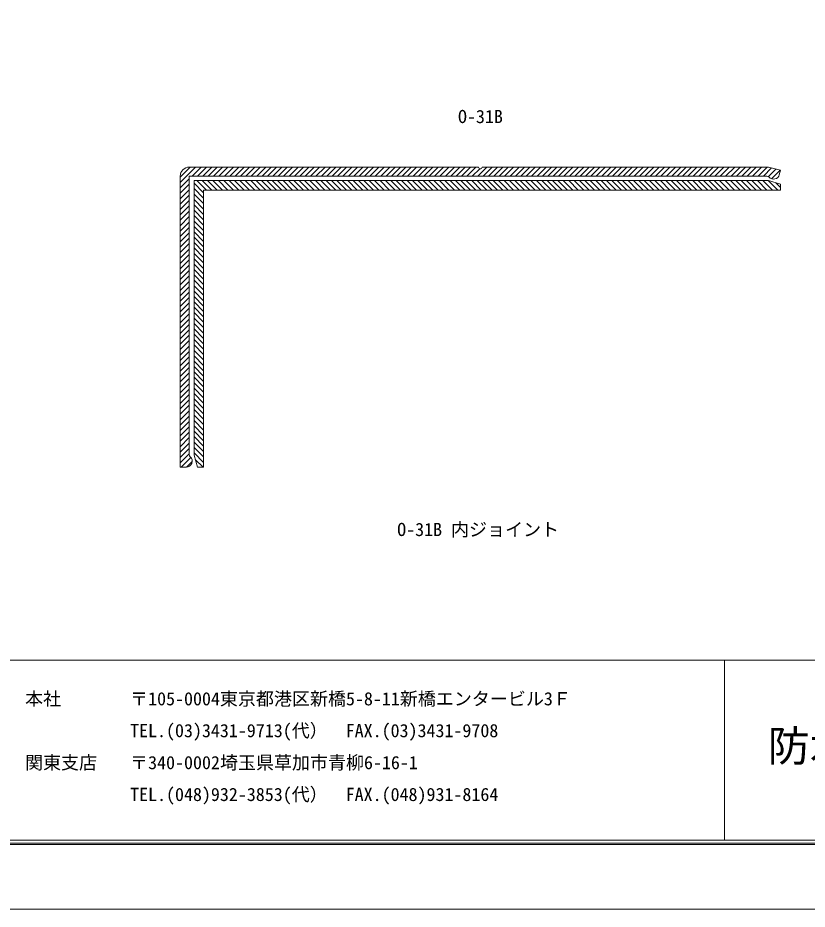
# Model space of a CAD drawing. Units: millimetres on the paper. Extents: x -210 to 210, y -148 to 149.
# Drawn here: x -78.2 to 53.3, y -148.5 to 0 of the extents above; entities that cross this region are included whole.
import ezdxf
from ezdxf.enums import TextEntityAlignment as Align

# ---------------------------------------------------------------- set-up
doc = ezdxf.new("R2010")
doc.units = ezdxf.units.MM
for name, color, linetype, lineweight in [('0-1_1-1図枠', 3, 'Continuous', 18), ('0-3_2-1寸法', 7, 'Continuous', 9), ('0-4_Defpoints', 7, 'Continuous', 9), ('0-6_5-1実寸型', 1, 'Continuous', 18), ('0-7_6-1ハッチング', 6, 'Continuous', 18)]:
    doc.layers.add(name, color=color, linetype=linetype, lineweight=lineweight)
doc.layers.add('0-2_1-2図名', color=7, linetype='Continuous')
doc.styles.add('ＭＳ ゴシック', font='')
doc.styles.get('ＭＳ ゴシック').set_extended_font_data('MS Gothic')

msp = doc.modelspace()

# ---------------------------------------------------------------- linework, layer by layer
at = {"layer": '0-1_1-1図枠'}
for p, q in [((-199.491, -106.998), (199.509, -106.998)), ((39.509, -106.998), (39.509, -136.998)), ((-199.991, -137.498), (200.009, -137.498)), ((-199.491, -136.998), (199.509, -136.998))]:
    msp.add_line(p, q, dxfattribs=at)
at = {"layer": '0-4_Defpoints'}
msp.add_line((-200.191, -137.698), (200.209, -137.698), dxfattribs=at)
msp.add_line((-200.191, -137.698), (200.209, -137.698), dxfattribs=at)
msp.add_lwpolyline([(-209.991, -148.498), (-209.991, 148.502), (210.009, 148.502), (210.009, -148.498)], close=True, dxfattribs=at)
at = {"layer": '0-6_5-1実寸型'}
for p, q in [((-1.441, -24.873), (-49.641, -24.873)), ((-1.309, -25.08), (-1.441, -24.873)), ((-0.972, -25.08), (-0.841, -24.873)), ((46.859, -24.873), (-0.841, -24.873)), ((-51.141, -74.873), (-51.141, -26.373)), ((-49.641, -72.755), (-49.641, -26.373)), ((46.587, -26.373), (-49.641, -26.373)), ((-48.841, -27.123), (46.859, -27.123)), ((-48.841, -27.123), (-48.841, -72.873)), ((46.859, -27.123), (48.859, -27.723)), ((48.859, -27.723), (48.859, -28.723)), ((-47.241, -28.723), (48.859, -28.723)), ((-47.241, -28.723), (-47.241, -74.873)), ((-48.841, -72.873), (-48.241, -74.873)), ((-51.141, -74.873), (-50.141, -74.873)), ((-48.241, -74.873), (-47.241, -74.873))]:
    msp.add_line(p, q, dxfattribs=at)
msp.add_lwpolyline([(46.859, -24.873), (48.859, -25.373), (48.671, -26.128)], dxfattribs=at)
for centre, radius, start, end in [((-49.641, -26.373), 1.5, 90, 180), ((-1.141, -24.973), 0.2, 212.33353, 327.66647), ((46.587, -26.873), 0.5, 41.85953, 90), ((47.704, -25.872), 1, 221.85953, 345.14023), ((-49.141, -72.755), 0.5, 180, 228.18969), ((-50.141, -73.873), 1, 270, 48.18969)]:
    msp.add_arc(centre, radius, start, end, dxfattribs=at)
at = {"layer": '0-7_6-1ハッチング'}
for p, q in [((-51.141, -26.543), (-49.471, -24.873)), ((-51.141, -27.441), (-48.573, -24.873)), ((-49.175, -26.373), (-47.675, -24.873)), ((-48.277, -26.373), (-46.777, -24.873)), ((-47.379, -26.373), (-45.879, -24.873)), ((-46.481, -26.373), (-44.981, -24.873)), ((-45.583, -26.373), (-44.083, -24.873)), ((-44.685, -26.373), (-43.185, -24.873)), ((-43.787, -26.373), (-42.287, -24.873)), ((-42.889, -26.373), (-41.389, -24.873)), ((-41.991, -26.373), (-40.491, -24.873)), ((-41.093, -26.373), (-39.593, -24.873)), ((-40.195, -26.373), (-38.695, -24.873)), ((-39.297, -26.373), (-37.797, -24.873)), ((-38.399, -26.373), (-36.899, -24.873)), ((-37.501, -26.373), (-36.001, -24.873)), ((-36.603, -26.373), (-35.103, -24.873)), ((-35.705, -26.373), (-34.205, -24.873)), ((-34.807, -26.373), (-33.307, -24.873)), ((-33.909, -26.373), (-32.409, -24.873)), ((-33.01, -26.373), (-31.51, -24.873)), ((-32.112, -26.373), (-30.612, -24.873)), ((-31.214, -26.373), (-29.714, -24.873)), ((-30.316, -26.373), (-28.816, -24.873)), ((-29.418, -26.373), (-27.918, -24.873)), ((-28.52, -26.373), (-27.02, -24.873)), ((-27.622, -26.373), (-26.122, -24.873)), ((-26.724, -26.373), (-25.224, -24.873)), ((-25.826, -26.373), (-24.326, -24.873)), ((-24.928, -26.373), (-23.428, -24.873)), ((-24.03, -26.373), (-22.53, -24.873)), ((-23.132, -26.373), (-21.632, -24.873)), ((-22.234, -26.373), (-20.734, -24.873)), ((-21.336, -26.373), (-19.836, -24.873)), ((-20.438, -26.373), (-18.938, -24.873)), ((-19.54, -26.373), (-18.04, -24.873)), ((-18.642, -26.373), (-17.142, -24.873)), ((-17.744, -26.373), (-16.244, -24.873)), ((-16.846, -26.373), (-15.346, -24.873)), ((-15.948, -26.373), (-14.448, -24.873)), ((-15.05, -26.373), (-13.55, -24.873)), ((-14.152, -26.373), (-12.652, -24.873)), ((-13.254, -26.373), (-11.754, -24.873)), ((-12.356, -26.373), (-10.856, -24.873)), ((-11.458, -26.373), (-9.958, -24.873)), ((-10.56, -26.373), (-9.06, -24.873)), ((-9.662, -26.373), (-8.162, -24.873)), ((-8.764, -26.373), (-7.264, -24.873)), ((-7.866, -26.373), (-6.366, -24.873)), ((-6.968, -26.373), (-5.468, -24.873)), ((-6.07, -26.373), (-4.57, -24.873)), ((-5.172, -26.373), (-3.672, -24.873)), ((-4.274, -26.373), (-2.774, -24.873)), ((-3.376, -26.373), (-1.876, -24.873)), ((-2.478, -26.373), (-1.247, -25.142)), ((-1.58, -26.373), (-0.08, -24.873)), ((-0.682, -26.373), (0.818, -24.873)), ((0.216, -26.373), (1.716, -24.873)), ((1.114, -26.373), (2.614, -24.873)), ((2.013, -26.373), (3.513, -24.873)), ((2.911, -26.373), (4.411, -24.873)), ((3.809, -26.373), (5.309, -24.873)), ((4.707, -26.373), (6.207, -24.873)), ((5.605, -26.373), (7.105, -24.873)), ((6.503, -26.373), (8.003, -24.873)), ((7.401, -26.373), (8.901, -24.873)), ((8.299, -26.373), (9.799, -24.873)), ((9.197, -26.373), (10.697, -24.873)), ((10.095, -26.373), (11.595, -24.873)), ((10.993, -26.373), (12.493, -24.873)), ((11.891, -26.373), (13.391, -24.873)), ((12.789, -26.373), (14.289, -24.873)), ((13.687, -26.373), (15.187, -24.873)), ((14.585, -26.373), (16.085, -24.873)), ((15.483, -26.373), (16.983, -24.873)), ((16.381, -26.373), (17.881, -24.873)), ((17.279, -26.373), (18.779, -24.873)), ((18.177, -26.373), (19.677, -24.873)), ((19.075, -26.373), (20.575, -24.873)), ((19.973, -26.373), (21.473, -24.873)), ((20.871, -26.373), (22.371, -24.873)), ((21.769, -26.373), (23.269, -24.873)), ((22.667, -26.373), (24.167, -24.873)), ((23.565, -26.373), (25.065, -24.873)), ((24.463, -26.373), (25.963, -24.873)), ((25.361, -26.373), (26.861, -24.873)), ((26.259, -26.373), (27.759, -24.873)), ((27.157, -26.373), (28.657, -24.873)), ((28.055, -26.373), (29.555, -24.873)), ((28.953, -26.373), (30.453, -24.873)), ((29.851, -26.373), (31.351, -24.873)), ((30.749, -26.373), (32.249, -24.873)), ((31.647, -26.373), (33.147, -24.873)), ((32.545, -26.373), (34.045, -24.873)), ((33.443, -26.373), (34.943, -24.873)), ((34.341, -26.373), (35.841, -24.873)), ((35.239, -26.373), (36.739, -24.873)), ((36.137, -26.373), (37.637, -24.873)), ((37.036, -26.373), (38.536, -24.873)), ((37.934, -26.373), (39.434, -24.873)), ((38.832, -26.373), (40.332, -24.873)), ((39.73, -26.373), (41.23, -24.873)), ((40.628, -26.373), (42.128, -24.873)), ((41.526, -26.373), (43.026, -24.873)), ((42.424, -26.373), (43.924, -24.873)), ((43.322, -26.373), (44.822, -24.873)), ((44.22, -26.373), (45.72, -24.873)), ((45.118, -26.373), (46.618, -24.873)), ((46.016, -26.373), (47.385, -25.004)), ((46.843, -26.444), (48.103, -25.184)), ((47.37, -26.815), (48.821, -25.363)), ((-51.141, -28.339), (-49.641, -26.839)), ((-51.141, -29.237), (-49.641, -27.737)), ((-47.241, -29.162), (-48.841, -27.562)), ((-46.781, -28.723), (-48.381, -27.123)), ((-45.883, -28.723), (-47.483, -27.123)), ((-44.985, -28.723), (-46.585, -27.123)), ((-44.087, -28.723), (-45.687, -27.123)), ((-43.189, -28.723), (-44.789, -27.123)), ((-42.291, -28.723), (-43.891, -27.123)), ((-41.393, -28.723), (-42.993, -27.123)), ((-40.495, -28.723), (-42.095, -27.123)), ((-39.597, -28.723), (-41.197, -27.123)), ((-38.699, -28.723), (-40.299, -27.123)), ((-37.801, -28.723), (-39.401, -27.123)), ((-36.903, -28.723), (-38.503, -27.123)), ((-36.005, -28.723), (-37.605, -27.123)), ((-35.107, -28.723), (-36.707, -27.123)), ((-34.209, -28.723), (-35.809, -27.123)), ((-33.311, -28.723), (-34.911, -27.123)), ((-32.413, -28.723), (-34.013, -27.123)), ((-31.515, -28.723), (-33.115, -27.123)), ((-30.617, -28.723), (-32.217, -27.123)), ((-29.719, -28.723), (-31.319, -27.123)), ((-28.821, -28.723), (-30.421, -27.123)), ((-27.923, -28.723), (-29.523, -27.123)), ((-27.025, -28.723), (-28.625, -27.123)), ((-26.127, -28.723), (-27.727, -27.123)), ((-25.229, -28.723), (-26.829, -27.123)), ((-24.331, -28.723), (-25.931, -27.123)), ((-23.433, -28.723), (-25.033, -27.123)), ((-22.535, -28.723), (-24.135, -27.123)), ((-21.637, -28.723), (-23.237, -27.123)), ((-20.739, -28.723), (-22.339, -27.123)), ((-19.841, -28.723), (-21.441, -27.123)), ((-18.943, -28.723), (-20.543, -27.123)), ((-18.045, -28.723), (-19.645, -27.123)), ((-17.147, -28.723), (-18.747, -27.123)), ((-16.249, -28.723), (-17.849, -27.123)), ((-15.35, -28.723), (-16.95, -27.123)), ((-14.452, -28.723), (-16.052, -27.123)), ((-13.554, -28.723), (-15.154, -27.123)), ((-12.656, -28.723), (-14.256, -27.123)), ((-11.758, -28.723), (-13.358, -27.123)), ((-10.86, -28.723), (-12.46, -27.123)), ((-9.962, -28.723), (-11.562, -27.123)), ((-9.064, -28.723), (-10.664, -27.123)), ((-8.166, -28.723), (-9.766, -27.123)), ((-7.268, -28.723), (-8.868, -27.123)), ((-6.37, -28.723), (-7.97, -27.123)), ((-5.472, -28.723), (-7.072, -27.123)), ((-4.574, -28.723), (-6.174, -27.123)), ((-3.676, -28.723), (-5.276, -27.123)), ((-2.778, -28.723), (-4.378, -27.123)), ((-1.88, -28.723), (-3.48, -27.123)), ((-0.982, -28.723), (-2.582, -27.123)), ((-0.084, -28.723), (-1.684, -27.123)), ((0.814, -28.723), (-0.786, -27.123)), ((1.712, -28.723), (0.112, -27.123)), ((2.61, -28.723), (1.01, -27.123)), ((3.508, -28.723), (1.908, -27.123)), ((4.406, -28.723), (2.806, -27.123)), ((5.304, -28.723), (3.704, -27.123)), ((6.202, -28.723), (4.602, -27.123)), ((7.1, -28.723), (5.5, -27.123)), ((7.998, -28.723), (6.398, -27.123)), ((8.896, -28.723), (7.296, -27.123)), ((9.794, -28.723), (8.194, -27.123)), ((10.692, -28.723), (9.092, -27.123)), ((11.59, -28.723), (9.99, -27.123)), ((12.488, -28.723), (10.888, -27.123)), ((13.386, -28.723), (11.786, -27.123)), ((14.284, -28.723), (12.684, -27.123)), ((15.182, -28.723), (13.582, -27.123)), ((16.08, -28.723), (14.48, -27.123)), ((16.978, -28.723), (15.378, -27.123)), ((17.876, -28.723), (16.276, -27.123)), ((18.774, -28.723), (17.174, -27.123)), ((19.673, -28.723), (18.073, -27.123)), ((20.571, -28.723), (18.971, -27.123)), ((21.469, -28.723), (19.869, -27.123)), ((22.367, -28.723), (20.767, -27.123)), ((23.265, -28.723), (21.665, -27.123)), ((24.163, -28.723), (22.563, -27.123)), ((25.061, -28.723), (23.461, -27.123)), ((25.959, -28.723), (24.359, -27.123)), ((26.857, -28.723), (25.257, -27.123)), ((27.755, -28.723), (26.155, -27.123)), ((28.653, -28.723), (27.053, -27.123)), ((29.551, -28.723), (27.951, -27.123)), ((30.449, -28.723), (28.849, -27.123)), ((31.347, -28.723), (29.747, -27.123)), ((32.245, -28.723), (30.645, -27.123)), ((33.143, -28.723), (31.543, -27.123)), ((34.041, -28.723), (32.441, -27.123)), ((34.939, -28.723), (33.339, -27.123)), ((35.837, -28.723), (34.237, -27.123)), ((36.735, -28.723), (35.135, -27.123)), ((37.633, -28.723), (36.033, -27.123)), ((38.531, -28.723), (36.931, -27.123)), ((39.429, -28.723), (37.829, -27.123)), ((40.327, -28.723), (38.727, -27.123)), ((41.225, -28.723), (39.625, -27.123)), ((42.123, -28.723), (40.523, -27.123)), ((43.021, -28.723), (41.421, -27.123)), ((43.919, -28.723), (42.319, -27.123)), ((44.817, -28.723), (43.217, -27.123)), ((45.715, -28.723), (44.115, -27.123)), ((46.613, -28.723), (45.013, -27.123)), ((47.511, -28.723), (45.911, -27.123)), ((48.409, -28.723), (46.809, -27.123)), ((48.859, -28.275), (48.071, -27.486)), ((-51.141, -30.135), (-49.641, -28.635)), ((-51.141, -31.033), (-49.641, -29.533)), ((-47.241, -30.06), (-48.841, -28.46)), ((-47.241, -30.958), (-48.841, -29.358)), ((-51.141, -31.931), (-49.641, -30.431)), ((-47.241, -31.856), (-48.841, -30.256)), ((-47.241, -32.754), (-48.841, -31.154)), ((-51.141, -32.829), (-49.641, -31.329)), ((-51.141, -33.727), (-49.641, -32.227)), ((-47.241, -33.652), (-48.841, -32.052)), ((-51.141, -34.625), (-49.641, -33.125)), ((-51.141, -35.523), (-49.641, -34.023)), ((-47.241, -34.55), (-48.841, -32.95)), ((-47.241, -35.448), (-48.841, -33.848)), ((-51.141, -36.421), (-49.641, -34.921)), ((-47.241, -36.346), (-48.841, -34.746)), ((-51.141, -37.319), (-49.641, -35.819)), ((-51.141, -38.217), (-49.641, -36.717)), ((-47.241, -37.244), (-48.841, -35.644)), ((-47.241, -38.142), (-48.841, -36.542)), ((-51.141, -39.115), (-49.641, -37.615)), ((-51.141, -40.013), (-49.641, -38.513)), ((-47.241, -39.04), (-48.841, -37.44)), ((-47.241, -39.938), (-48.841, -38.338)), ((-51.141, -40.911), (-49.641, -39.411)), ((-47.241, -40.836), (-48.841, -39.236)), ((-51.141, -41.809), (-49.641, -40.309)), ((-51.141, -42.707), (-49.641, -41.207)), ((-47.241, -41.734), (-48.841, -40.134)), ((-47.241, -42.632), (-48.841, -41.032)), ((-51.141, -43.605), (-49.641, -42.105)), ((-51.141, -44.503), (-49.641, -43.003)), ((-47.241, -43.53), (-48.841, -41.93)), ((-47.241, -44.428), (-48.841, -42.828)), ((-51.141, -45.401), (-49.641, -43.901)), ((-47.241, -45.326), (-48.841, -43.726)), ((-51.141, -46.299), (-49.641, -44.799)), ((-51.141, -47.197), (-49.641, -45.697)), ((-47.241, -46.224), (-48.841, -44.624)), ((-47.241, -47.122), (-48.841, -45.522)), ((-51.141, -48.095), (-49.641, -46.595)), ((-51.141, -48.993), (-49.641, -47.493)), ((-47.241, -48.02), (-48.841, -46.42)), ((-47.241, -48.918), (-48.841, -47.318)), ((-51.141, -49.891), (-49.641, -48.391)), ((-47.241, -49.816), (-48.841, -48.216)), ((-51.141, -50.789), (-49.641, -49.289)), ((-51.141, -51.687), (-49.641, -50.187)), ((-47.241, -50.715), (-48.841, -49.115)), ((-47.241, -51.613), (-48.841, -50.013)), ((-51.141, -52.585), (-49.641, -51.085)), ((-47.241, -52.511), (-48.841, -50.911)), ((-47.241, -53.409), (-48.841, -51.809)), ((-51.141, -53.483), (-49.641, -51.983)), ((-51.141, -54.381), (-49.641, -52.881)), ((-47.241, -54.307), (-48.841, -52.707)), ((-51.141, -55.279), (-49.641, -53.779)), ((-51.141, -56.177), (-49.641, -54.677)), ((-47.241, -55.205), (-48.841, -53.605)), ((-47.241, -56.103), (-48.841, -54.503)), ((-51.141, -57.075), (-49.641, -55.575)), ((-47.241, -57.001), (-48.841, -55.401)), ((-47.241, -57.899), (-48.841, -56.299)), ((-51.141, -57.973), (-49.641, -56.473)), ((-51.141, -58.871), (-49.641, -57.371)), ((-47.241, -58.797), (-48.841, -57.197)), ((-51.141, -59.769), (-49.641, -58.269)), ((-51.141, -60.667), (-49.641, -59.167)), ((-47.241, -59.695), (-48.841, -58.095)), ((-47.241, -60.593), (-48.841, -58.993)), ((-51.141, -61.566), (-49.641, -60.066)), ((-47.241, -61.491), (-48.841, -59.891)), ((-47.241, -62.389), (-48.841, -60.789)), ((-51.141, -62.464), (-49.641, -60.964)), ((-51.141, -63.362), (-49.641, -61.862)), ((-47.241, -63.287), (-48.841, -61.687)), ((-51.141, -64.26), (-49.641, -62.76)), ((-51.141, -65.158), (-49.641, -63.658)), ((-47.241, -64.185), (-48.841, -62.585)), ((-47.241, -65.083), (-48.841, -63.483)), ((-51.141, -66.056), (-49.641, -64.556)), ((-47.241, -65.981), (-48.841, -64.381)), ((-47.241, -66.879), (-48.841, -65.279)), ((-51.141, -66.954), (-49.641, -65.454)), ((-51.141, -67.852), (-49.641, -66.352)), ((-47.241, -67.777), (-48.841, -66.177)), ((-51.141, -68.75), (-49.641, -67.25)), ((-51.141, -69.648), (-49.641, -68.148)), ((-47.241, -68.675), (-48.841, -67.075)), ((-47.241, -69.573), (-48.841, -67.973)), ((-51.141, -70.546), (-49.641, -69.046)), ((-47.241, -70.471), (-48.841, -68.871)), ((-47.241, -71.369), (-48.841, -69.769)), ((-51.141, -71.444), (-49.641, -69.944)), ((-51.141, -72.342), (-49.641, -70.842)), ((-47.241, -72.267), (-48.841, -70.667)), ((-51.141, -73.24), (-49.641, -71.74)), ((-51.141, -74.138), (-49.641, -72.638)), ((-47.241, -73.165), (-48.841, -71.565)), ((-47.241, -74.063), (-48.841, -72.463)), ((-50.978, -74.873), (-49.357, -73.252)), ((-50.078, -74.871), (-49.142, -73.936)), ((-47.329, -74.873), (-48.631, -73.57)), ((-48.227, -74.873), (-48.246, -74.853))]:
    msp.add_line(p, q, dxfattribs=at)

# ---------------------------------------------------------------- texts
at = {"layer": '0-2_1-2図名', "style": 'ＭＳ ゴシック'}
for s, height, p in [('本社', 2.199, (-76.991, -115.201)), ('〒105-0004東京都港区新橋5-8-11新橋エンタービル3Ｆ', 2.199, (-59.491, -115.201)), ('TEL.(03)3431-9713(代）  FAX.(03)3431-9708', 2.199, (-59.491, -120.505)), ('防水用アルミアングル\u3000０シリ－ズ', 5.132, (46.738, -125.427)), ('関東支店', 2.199, (-76.991, -125.837)), ('〒340-0002埼玉県草加市青柳6-16-1', 2.199, (-59.491, -125.837)), ('TEL.(048)932-3853(代）  FAX.(048)931-8164', 2.199, (-59.491, -131.141))]:
    msp.add_text(s, height=height, dxfattribs=at).set_placement(p, align=Align.BOTTOM_LEFT)
at = {"layer": '0-3_2-1寸法', "style": 'ＭＳ ゴシック'}
for s, p in [('O-31B', (-4.864, -18.198)), ('O-31B 内ジョイント', (-14.996, -86.998))]:
    msp.add_text(s, height=2.199, dxfattribs=at).set_placement(p, align=Align.BOTTOM_LEFT)

doc.saveas('drawing.dxf')
